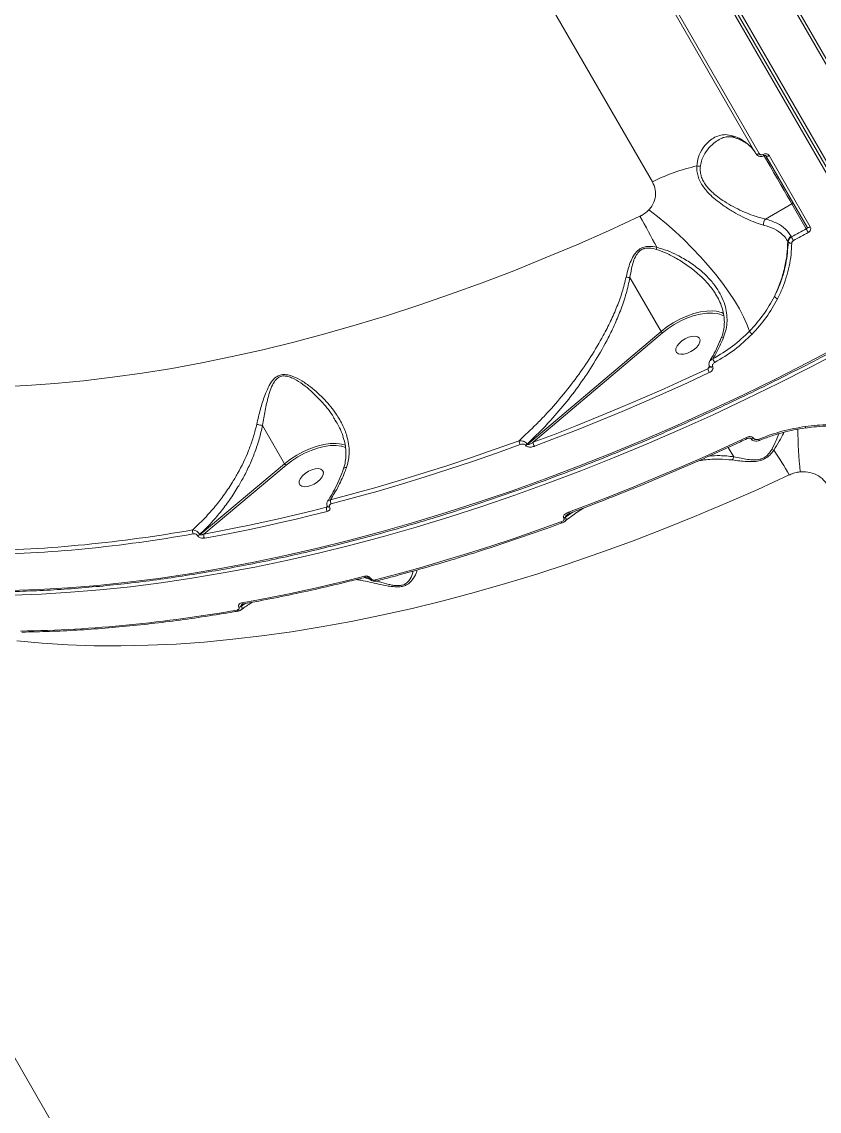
# Model space of a CAD drawing. Header units: millimetres. Extents: x 10684 to 26054, y -4768 to 6894.
# Drawn here: x 17226.9 to 17492.2, y -2622.9 to -2260.4 of the extents above; entities that cross this region are included whole.
import ezdxf

# ---------------------------------------------------------------- set-up
doc = ezdxf.new("R2010")
doc.units = ezdxf.units.MM
doc.layers.add('DIKOM_ОБЪЕКТ', color=7, linetype='Continuous')

msp = doc.modelspace()

# ---------------------------------------------------------------- linework, layer by layer
at = {"layer": 'DIKOM_ОБЪЕКТ', "color": 7, "linetype": 'Continuous', "lineweight": 15}
for p, q in [((17313.285, -1996.894), (17520.735, -2356.172)), ((17313.896, -1995.946), (17521.346, -2355.225)), ((17522.472, -2355.17), (17315.021, -1995.891)), ((17286.685, -2053.812), (17436.701, -2313.62)), ((17466.597, -2224.409), (17502.172, -2286.021)), ((17502.342, -2286.316), (17466.767, -2224.704)), ((17466.194, -2225.629), (17501.769, -2287.241)), ((17435.59, -2242.704), (17471.165, -2304.316)), ((17472.253, -2304.282), (17436.678, -2242.67)), ((17474.426, -2304.963), (17488.142, -2328.717)), ((17489.235, -2328.68), (17475.52, -2304.926)), ((17474.348, -2326.026), (17483.096, -2320.975)), ((17483.096, -2320.975), (17487.909, -2329.314)), ((17481.754, -2333.447), (17481.896, -2333.693)), ((17482.983, -2332.008), (17482.829, -2331.741)), ((17429.237, -2345.518), (17439.572, -2363.417)), ((17439.572, -2363.417), (17395.128, -2401.018)), ((17397.033, -2400.31), (17440.051, -2363.916)), ((17455.717, -2375.002), (17455.098, -2375.849)), ((17456.761, -2375.168), (17456.72, -2375.098)), ((17307.014, -2394.687), (17314.369, -2407.425)), ((17331.223, -2393.037), (17331.433, -2393.416)), ((17469.398, -2398.972), (17469.425, -2399.017)), ((17470.409, -2399.036), (17470.371, -2398.972)), ((17394.517, -2401.253), (17394.569, -2401.344)), ((17395.128, -2401.018), (17395.076, -2400.928)), ((17463.762, -2405.102), (17461.963, -2401.987)), ((17472.318, -2399.681), (17472.315, -2399.682)), ((17314.369, -2407.425), (17286.228, -2430.995)), ((17287.509, -2430.822), (17314.845, -2407.926)), ((17328.582, -2421.547), (17328.297, -2421.935)), ((17328.607, -2421.648), (17328.733, -2421.574)), ((17328.624, -2421.675), (17328.638, -2421.7)), ((17328.638, -2421.7), (17328.65, -2421.719)), ((17329.319, -2421.83), (17329.305, -2421.805)), ((17407.763, -2425.173), (17409.354, -2423.845)), ((17410.372, -2423.463), (17407.815, -2425.264)), ((17409.2, -2423.903), (17409.194, -2423.905)), ((17407.21, -2425.493), (17407.262, -2425.583)), ((17407.815, -2425.264), (17407.763, -2425.173)), ((17285.371, -2431.31), (17285.416, -2431.387)), ((17286.228, -2430.995), (17286.184, -2430.918)), ((17342.635, -2445.817), (17340.871, -2445.307)), ((17342.353, -2445.454), (17342.368, -2445.478)), ((17343.048, -2445.608), (17343.034, -2445.584)), ((17135.487, -2450.837), (17266.553, -2677.827)), ((17299.131, -2455.141), (17299.176, -2455.217)), ((17299.944, -2454.749), (17300.805, -2454.028)), ((17299.988, -2454.825), (17299.944, -2454.749)), ((17301.276, -2453.941), (17299.988, -2454.825))]:
    msp.add_line(p, q, dxfattribs=at)
at = {"layer": 'DIKOM_ОБЪЕКТ', "color": 7, "linetype": 'Continuous', "lineweight": 15, "flags": 128}
for points in [[(17471.165, -2304.316), (17471.23, -2304.391), (17471.324, -2304.446), (17471.444, -2304.478), (17471.585, -2304.485), (17471.743, -2304.468), (17471.911, -2304.428), (17472.083, -2304.365), (17472.253, -2304.282)], [(17473.822, -2304.91), (17474.653, -2306.35), (17475.881, -2308.477), (17477.112, -2310.609), (17478.319, -2312.699), (17479.474, -2314.701), (17480.552, -2316.569), (17481.53, -2318.261), (17482.384, -2319.741), (17483.096, -2320.975)], [(17474.426, -2304.963), (17474.491, -2305.039), (17474.586, -2305.094), (17474.706, -2305.126), (17474.848, -2305.133), (17475.006, -2305.115), (17475.175, -2305.074), (17475.349, -2305.01), (17475.52, -2304.926)], [(17435.529, -2322.996), (17438.437, -2325.22), (17441.366, -2327.627), (17444.285, -2330.192), (17447.166, -2332.891), (17449.98, -2335.695), (17452.7, -2338.579), (17455.299, -2341.513), (17457.751, -2344.468), (17460.033, -2347.416), (17462.12, -2350.326), (17463.994, -2353.171), (17465.635, -2355.923), (17467.026, -2358.553), (17468.156, -2361.036), (17469.011, -2363.349)], [(17432.551, -2325.122), (17422.089, -2329.936), (17411.596, -2334.561), (17401.082, -2338.991), (17390.557, -2343.224), (17380.031, -2347.254), (17369.513, -2351.079), (17359.013, -2354.694), (17348.541, -2358.097), (17338.107, -2361.284), (17327.72, -2364.251), (17317.391, -2366.998), (17307.128, -2369.52), (17296.941, -2371.815), (17286.84, -2373.882), (17276.834, -2375.719), (17266.932, -2377.323), (17257.144, -2378.693), (17247.479, -2379.828), (17237.945, -2380.727), (17228.552, -2381.39), (17219.309, -2381.814)], [(17487.909, -2329.314), (17487.294, -2329.653), (17486.679, -2329.991), (17486.064, -2330.328), (17485.448, -2330.665), (17484.832, -2331.002), (17484.216, -2331.338), (17483.6, -2331.673), (17482.983, -2332.008)], [(17488.142, -2328.717), (17488.207, -2328.793), (17488.301, -2328.848), (17488.422, -2328.879), (17488.564, -2328.887), (17488.722, -2328.869), (17488.891, -2328.828), (17489.064, -2328.764), (17489.235, -2328.68)], [(17483.624, -2333.222), (17484.242, -2332.886), (17484.86, -2332.55), (17485.478, -2332.213), (17486.095, -2331.876), (17486.712, -2331.538), (17487.329, -2331.2), (17487.946, -2330.861), (17488.562, -2330.521)], [(17457.945, -2356.702), (17456.779, -2356.593), (17454.8, -2356.637), (17452.667, -2356.94), (17450.432, -2357.497), (17448.146, -2358.292), (17445.864, -2359.308), (17443.64, -2360.521), (17441.526, -2361.901), (17439.572, -2363.417)], [(17440.051, -2363.916), (17441.945, -2362.446), (17443.995, -2361.107), (17446.152, -2359.932), (17448.365, -2358.946), (17450.581, -2358.175), (17452.749, -2357.636), (17454.817, -2357.341), (17456.736, -2357.299), (17458.462, -2357.509), (17458.654, -2357.551)], [(17458.654, -2357.551), (17459.952, -2357.967), (17460.629, -2358.303)], [(17451.473, -2368.619), (17450.566, -2369.426), (17449.493, -2370.118), (17448.342, -2370.638), (17447.205, -2370.946), (17446.174, -2371.015), (17445.334, -2370.841), (17444.752, -2370.436), (17444.476, -2369.835), (17444.527, -2369.086), (17444.901, -2368.249), (17445.569, -2367.392), (17446.477, -2366.585), (17447.549, -2365.894), (17448.701, -2365.373), (17449.838, -2365.065), (17450.869, -2364.996), (17451.709, -2365.171), (17452.291, -2365.575), (17452.567, -2366.176), (17452.516, -2366.926), (17452.141, -2367.762), (17451.473, -2368.619)], [(17459.634, -2365.593), (17459.632, -2365.599), (17459.626, -2365.613)], [(17499.439, -2368.013), (17488.677, -2373.683), (17477.853, -2379.18), (17466.974, -2384.5), (17456.05, -2389.638), (17445.09, -2394.589), (17434.104, -2399.35), (17423.1, -2403.916), (17412.088, -2408.283), (17401.077, -2412.449), (17390.077, -2416.409), (17379.096, -2420.16), (17368.144, -2423.699), (17357.231, -2427.023), (17346.364, -2430.129), (17335.555, -2433.014), (17324.811, -2435.677), (17314.141, -2438.114), (17303.556, -2440.324), (17293.062, -2442.305), (17282.671, -2444.055), (17272.389, -2445.573), (17262.226, -2446.858), (17252.191, -2447.908), (17242.291, -2448.722), (17232.536, -2449.301), (17222.933, -2449.642)], [(17223.79, -2451.127), (17233.393, -2450.785), (17243.149, -2450.207), (17253.048, -2449.393), (17263.084, -2448.343), (17273.246, -2447.058), (17283.528, -2445.54), (17293.92, -2443.79), (17304.413, -2441.809), (17314.999, -2439.599), (17325.668, -2437.161), (17336.412, -2434.499), (17347.222, -2431.613), (17358.088, -2428.507), (17369.001, -2425.184), (17379.953, -2421.645), (17390.934, -2417.894), (17401.934, -2413.934), (17412.945, -2409.768), (17423.957, -2405.4), (17434.961, -2400.834), (17445.947, -2396.073), (17456.907, -2391.122), (17467.831, -2385.984), (17478.71, -2380.665), (17489.535, -2375.167), (17500.296, -2369.497)], [(17455.098, -2375.849), (17447.874, -2379.201), (17440.635, -2382.472), (17433.383, -2385.659), (17426.122, -2388.762), (17418.853, -2391.78), (17411.581, -2394.711), (17404.307, -2397.555), (17397.033, -2400.31)], [(17397.438, -2401.631), (17404.728, -2398.87), (17412.02, -2396.019), (17419.31, -2393.081), (17426.595, -2390.056), (17433.874, -2386.946), (17441.143, -2383.751), (17448.399, -2380.473), (17455.641, -2377.113)], [(17455.737, -2375.081), (17455.839, -2375.182), (17456.005, -2375.24), (17456.22, -2375.245), (17456.464, -2375.196), (17456.72, -2375.098)], [(17455.772, -2375.141), (17455.774, -2375.145), (17455.879, -2375.252), (17456.046, -2375.31), (17456.26, -2375.314), (17456.505, -2375.266), (17456.761, -2375.168)], [(17467.953, -2398.695), (17460.596, -2402.107), (17453.223, -2405.434), (17445.838, -2408.675), (17438.442, -2411.828), (17431.04, -2414.894), (17423.634, -2417.87), (17416.226, -2420.755), (17408.82, -2423.548)], [(17469.387, -2398.952), (17469.488, -2399.054), (17469.654, -2399.113), (17469.869, -2399.118), (17470.115, -2399.07), (17470.371, -2398.972)], [(17469.425, -2399.018), (17469.526, -2399.119), (17469.692, -2399.177), (17469.906, -2399.183), (17470.152, -2399.134), (17470.409, -2399.036)], [(17332.621, -2400.773), (17331.504, -2400.67), (17329.535, -2400.712), (17327.414, -2401.011), (17325.191, -2401.56), (17322.917, -2402.346), (17320.645, -2403.352), (17318.429, -2404.553), (17316.321, -2405.921), (17314.369, -2407.425)], [(17314.845, -2407.926), (17316.738, -2406.468), (17318.782, -2405.141), (17320.931, -2403.977), (17323.134, -2403.002), (17325.339, -2402.239), (17327.495, -2401.706), (17329.551, -2401.416), (17331.46, -2401.375), (17333.176, -2401.585), (17333.419, -2401.639)], [(17392.328, -2399.788), (17384.427, -2402.633), (17376.537, -2405.37), (17368.659, -2407.998), (17360.797, -2410.516), (17352.955, -2412.923), (17345.137, -2415.218), (17337.345, -2417.399), (17329.583, -2419.467)], [(17329.841, -2420.79), (17337.62, -2418.719), (17345.43, -2416.532), (17353.265, -2414.233), (17361.124, -2411.82), (17369.003, -2409.297), (17376.899, -2406.663), (17384.807, -2403.919), (17392.725, -2401.068)], [(17334.579, -2401.265), (17333.274, -2400.886), (17332.621, -2400.773)], [(17333.419, -2401.639), (17334.66, -2402.04), (17334.702, -2402.058)], [(17326.189, -2412.695), (17325.282, -2413.502), (17324.209, -2414.194), (17323.057, -2414.715), (17321.92, -2415.022), (17320.89, -2415.092), (17320.05, -2414.917), (17319.468, -2414.513), (17319.191, -2413.912), (17319.242, -2413.162), (17319.617, -2412.325), (17320.285, -2411.469), (17321.192, -2410.662), (17322.265, -2409.97), (17323.417, -2409.449), (17324.554, -2409.142), (17325.584, -2409.073), (17326.424, -2409.247), (17327.006, -2409.651), (17327.283, -2410.253), (17327.232, -2411.002), (17326.857, -2411.839), (17326.189, -2412.695)], [(17225.303, -2466.402), (17233.674, -2467.167), (17242.236, -2467.694), (17250.98, -2467.983), (17259.9, -2468.035), (17268.985, -2467.848), (17278.229, -2467.423), (17287.622, -2466.761), (17297.156, -2465.862), (17306.821, -2464.727), (17316.609, -2463.356), (17326.51, -2461.752), (17336.516, -2459.916), (17346.617, -2457.849), (17356.804, -2455.554), (17367.067, -2453.031), (17377.397, -2450.285), (17387.784, -2447.317), (17398.218, -2444.131), (17408.69, -2440.728), (17419.19, -2437.113), (17429.707, -2433.288), (17440.234, -2429.258), (17450.759, -2425.025), (17461.273, -2420.595), (17471.766, -2415.97), (17482.228, -2411.156)], [(17328.297, -2421.935), (17323.134, -2423.229), (17317.988, -2424.471), (17312.858, -2425.661), (17307.748, -2426.799), (17302.656, -2427.884), (17297.585, -2428.916), (17292.536, -2429.896), (17287.509, -2430.822)], [(17287.652, -2432.217), (17292.691, -2431.288), (17297.752, -2430.306), (17302.835, -2429.271), (17307.939, -2428.184), (17313.062, -2427.043), (17318.203, -2425.85), (17323.362, -2424.606), (17328.537, -2423.309)], [(17409.194, -2423.905), (17409.188, -2423.907), (17409.13, -2423.903), (17409.062, -2423.863), (17408.986, -2423.788), (17408.904, -2423.682), (17408.82, -2423.548)], [(17406.259, -2426.794), (17398.479, -2429.583), (17390.708, -2432.267), (17382.95, -2434.845), (17375.207, -2437.317), (17367.485, -2439.681), (17359.785, -2441.937), (17352.111, -2444.083), (17344.466, -2446.118)], [(17406.638, -2427.15), (17406.619, -2427.154), (17406.561, -2427.143), (17406.493, -2427.1), (17406.418, -2427.025), (17406.34, -2426.922), (17406.259, -2426.794)], [(17340.967, -2444.836), (17335.792, -2446.132), (17330.633, -2447.378), (17325.492, -2448.57), (17320.369, -2449.711), (17315.265, -2450.798), (17310.182, -2451.833), (17305.121, -2452.815), (17300.082, -2453.744)], [(17344.9, -2446.456), (17344.885, -2446.459), (17344.806, -2446.455), (17344.722, -2446.416), (17344.635, -2446.346), (17344.549, -2446.245), (17344.466, -2446.118)]]:
    msp.add_lwpolyline(points, dxfattribs=at)
at = {"layer": 'DIKOM_ОБЪЕКТ', "color": 7, "linetype": 'Continuous', "lineweight": 15}
for centre, radius, start, end in [((17459.877, -2310.986), 13.119, 32.06388, 75.13911), ((17464.398, -2297.678), 1.315, 208.47455, 251.6904), ((17475.794, -2303.424), 2.497, 206.55923, 217.71404), ((17466.526, -2374.204), 67.527, 102.88618, 116.21069), ((17452.008, -2305.494), 2.934, 259.36299, 282.84526), ((17482.887, -2320.55), 0.474, 296.21838, 20.51399), ((17235.312, -2438.517), 227.512, 26.94465, 29.89506), ((17476.187, -2327.76), 2.528, 136.70471, 186.19269), ((17508.096, -2319.178), 22.588, 206.66067, 210.1424), ((17483.807, -2333.549), 2.055, 118.39924, 177.14835), ((17482.821, -2332.777), 1.302, 224.6999, 281.12156), ((17498.203, -2324.744), 16.864, 205.51243, 210.17709), ((17406.154, -2327.059), 33.049, 344.08545, 345.33798), ((17429.841, -2336.207), 9.331, 258.38243, 266.28436), ((17478.852, -2350.737), 1.893, 214.80488, 254.899), ((17456.86, -2364.965), 8.334, 65.06301, 82.52026), ((17440.779, -2362.738), 1.385, 209.37907, 238.30316), ((17460.247, -2366.11), 0.801, 78.17818, 139.83833), ((17471.425, -2362.114), 2.711, 207.097, 235.27096), ((17461.356, -2371.025), 4.771, 198.6302, 214.68332), ((17460.365, -2374.335), 5.48, 196.04034, 210.45208), ((17486.718, -2395.26), 0.916, 342.78403, 13.75049), ((17468.595, -2398.493), 0.672, 197.49531, 240.64416), ((17472.914, -2399.018), 0.894, 196.65103, 227.94815), ((17661.489, -2393.595), 176.411, 180.74191, 185.387), ((17395.29, -2399.571), 2.97, 184.18487, 210.26784), ((17393.856, -2399.477), 1.895, 290.39355, 310.04942), ((17393.907, -2399.566), 1.897, 290.41085, 310.05035), ((17399.963, -2400.136), 2.935, 183.39333, 210.62902), ((17477.568, -2400.212), 2.76, 244.53412, 260.3787), ((17370.747, -2474.88), 128.409, 29.75287, 34.07597), ((17315.598, -2406.733), 1.411, 209.38522, 237.75094), ((17331.649, -2419.751), 2.085, 172.17116, 209.90441), ((17330.264, -2422.299), 2, 169.52042, 210.31276), ((17329.055, -2421.265), 0.596, 223.69688, 294.79726), ((17329.068, -2421.272), 0.612, 226.99358, 294.21434), ((17406.549, -2423.711), 1.9, 290.3494, 309.69227), ((17406.602, -2423.801), 1.901, 290.34417, 309.67898), ((17203.989, -1983.226), 454.638, 270.98721, 280.12965), ((17204.008, -1982.869), 453.634, 270.98721, 280.12966), ((17285.477, -2429.917), 1.753, 163.92251, 209.37583), ((17285.016, -2429.536), 1.809, 281.31919, 310.18513), ((17285.06, -2429.611), 1.811, 281.32319, 310.16797), ((17289.149, -2431.359), 1.725, 161.87947, 209.81516), ((17341.448, -2444.665), 0.511, 199.51165, 264.87529), ((17342.785, -2445.048), 0.591, 222.70161, 294.9322), ((17342.799, -2445.067), 0.596, 223.78707, 294.7893), ((17300.566, -2453.557), 0.52, 201.08726, 267.52493), ((17218.614, -2008.563), 454.629, 270.9871, 280.12974), ((17299.063, -2455.91), 0.527, 201.67344, 267.14538), ((17298.778, -2453.369), 1.807, 281.29016, 310.201), ((17298.82, -2453.441), 1.812, 281.33121, 310.15995)]:
    msp.add_arc(centre, radius, start, end, dxfattribs=at)
for points, knots in [([(17463.242, -2298.305), (17462.508, -2298.144), (17461.038, -2297.82), (17458.953, -2298.163), (17457.002, -2299.025), (17455.093, -2300.477), (17453.335, -2302.564), (17451.883, -2305.239), (17451.602, -2307.356), (17451.466, -2308.378)], [0, 0, 0, 0, 0.1316519, 0.263487, 0.3951388, 0.5268732, 0.688297, 0.8495378, 1, 1, 1, 1]), ([(17452.66, -2308.355), (17452.873, -2307.397), (17453.318, -2305.398), (17455.001, -2302.878), (17456.876, -2300.869), (17458.276, -2299.974), (17458.879, -2299.588)], [0, 0, 0, 0, 0.2469073, 0.5153132, 0.7910848, 1, 1, 1, 1]), ([(17458.844, -2299.623), (17459.19, -2299.429), (17459.976, -2298.988), (17461.225, -2298.662), (17462.537, -2298.625), (17463.456, -2298.733), (17463.938, -2298.921), (17463.993, -2298.943)], [0, 0, 0, 0, 0.2116296, 0.4805459, 0.7474494, 0.9712444, 1, 1, 1, 1]), ([(17463.99, -2298.928), (17464.331, -2299.042), (17465.329, -2299.373), (17466.805, -2300.054), (17468.336, -2301.015), (17469.623, -2302.139), (17470.473, -2303.162), (17470.876, -2303.825), (17470.995, -2304.021)], [0, 0, 0, 0, 0.1033895, 0.301914, 0.5017425, 0.704767, 0.9124803, 1, 1, 1, 1]), ([(17471.181, -2304.305), (17471.284, -2304.462), (17471.506, -2304.804), (17472.077, -2305.128), (17472.756, -2305.254), (17473.376, -2305.184), (17473.694, -2304.99), (17473.804, -2304.924)], [0, 0, 0, 0, 0.1885042, 0.4094973, 0.6364221, 0.8743923, 1, 1, 1, 1]), ([(17473.56, -2304.54), (17473.457, -2304.586), (17473.25, -2304.679), (17472.913, -2304.696), (17472.605, -2304.617), (17472.38, -2304.466), (17472.289, -2304.334), (17472.253, -2304.282)], [0, 0, 0, 0, 0.21524249, 0.4301934, 0.64497504, 0.85945754, 1, 1, 1, 1]), ([(17475.52, -2304.926), (17475.466, -2304.848), (17475.331, -2304.65), (17474.992, -2304.424), (17474.531, -2304.306), (17474.026, -2304.332), (17473.716, -2304.471), (17473.56, -2304.54)], [0, 0, 0, 0, 0.1406078, 0.3551012, 0.5699383, 0.7848928, 1, 1, 1, 1]), ([(17473.821, -2304.952), (17473.829, -2304.948), (17473.883, -2304.912), (17474.002, -2304.875), (17474.157, -2304.854), (17474.29, -2304.872), (17474.382, -2304.913), (17474.416, -2304.943), (17474.422, -2304.96), (17474.423, -2304.965)], [0, 0, 0, 0, 0.0253574, 0.1803638, 0.333586, 0.4978176, 0.6811197, 0.9128389, 1, 1, 1, 1]), ([(17451.466, -2308.378), (17451.469, -2308.927), (17451.476, -2310.025), (17451.835, -2311.774), (17452.528, -2313.54), (17453.822, -2315.727), (17455.797, -2317.937), (17458.264, -2320.051), (17460.827, -2321.914), (17463.656, -2323.694), (17466.662, -2325.328), (17469.532, -2326.659), (17471.879, -2327.55), (17473.179, -2327.899), (17473.674, -2328.032)], [0, 0, 0, 0, 0.061061, 0.1220471, 0.1836229, 0.2451915, 0.3548546, 0.436925, 0.5191013, 0.6228168, 0.7265973, 0.8310879, 0.9355721, 1, 1, 1, 1]), ([(17474.348, -2326.026), (17473.848, -2325.92), (17472.546, -2325.643), (17470.198, -2324.896), (17467.347, -2323.759), (17464.351, -2322.331), (17461.561, -2320.775), (17459.02, -2319.113), (17456.605, -2317.232), (17454.716, -2315.254), (17453.52, -2313.316), (17453.085, -2312.218), (17452.769, -2311.085), (17452.572, -2309.912), (17452.63, -2308.879), (17452.66, -2308.355)], [0, 0, 0, 0, 0.0653909, 0.1703711, 0.2779411, 0.3818126, 0.4884113, 0.5695644, 0.652795, 0.7604214, 0.8151662, 0.8718856, 0.8800491, 0.9392012, 1, 1, 1, 1]), ([(17436.701, -2313.62), (17437.091, -2314.489), (17437.863, -2316.211), (17437.759, -2319.063), (17436.88, -2321.39), (17435.884, -2322.573), (17435.529, -2322.996)], [0, 0, 0, 0, 0.2885653, 0.5716258, 0.8470311, 1, 1, 1, 1]), ([(17435.529, -2322.996), (17434.781, -2323.661), (17433.955, -2324.396), (17432.855, -2324.976), (17432.655, -2325.072), (17432.551, -2325.122)], [0, 0, 0, 0, 0.8217841, 0.9078854, 1, 1, 1, 1]), ([(17482.829, -2331.741), (17482.264, -2330.937), (17481.071, -2329.239), (17478.245, -2327.26), (17475.659, -2326.441), (17474.348, -2326.026)], [0, 0, 0, 0, 0.3069717, 0.6484807, 1, 1, 1, 1]), ([(17473.674, -2328.032), (17474.893, -2328.407), (17477.366, -2329.168), (17479.801, -2330.914), (17481.139, -2332.439), (17481.624, -2333.235), (17481.754, -2333.447)], [0, 0, 0, 0, 0.3414966, 0.6929905, 0.9180077, 1, 1, 1, 1]), ([(17488.142, -2328.717), (17488.161, -2328.761), (17488.199, -2328.85), (17488.187, -2329), (17488.122, -2329.141), (17488.022, -2329.249), (17487.941, -2329.296), (17487.909, -2329.314)], [0, 0, 0, 0, 0.213991, 0.428249, 0.6429312, 0.857949, 1, 1, 1, 1]), ([(17488.562, -2330.521), (17488.656, -2330.462), (17488.893, -2330.313), (17489.186, -2329.975), (17489.375, -2329.539), (17489.408, -2329.08), (17489.293, -2328.814), (17489.235, -2328.68)], [0, 0, 0, 0, 0.14188168, 0.35674199, 0.57135947, 0.78578179, 1, 1, 1, 1]), ([(17477.297, -2351.817), (17477.986, -2350.267), (17479.371, -2347.148), (17480.701, -2342.469), (17481.552, -2337.878), (17481.686, -2334.929), (17481.754, -2333.447)], [0, 0, 0, 0, 0.25985, 0.5228391, 0.7602224, 1, 1, 1, 1]), ([(17481.896, -2333.693), (17481.729, -2336.126), (17481.477, -2339.812), (17480.205, -2344.702), (17478.956, -2348.335), (17477.845, -2350.668), (17477.297, -2351.817)], [0, 0, 0, 0, 0.3951709, 0.598673, 0.8021711, 1, 1, 1, 1]), ([(17478.358, -2352.565), (17478.918, -2351.39), (17480.038, -2349.042), (17481.306, -2345.403), (17482.264, -2341.678), (17482.895, -2337.881), (17483.014, -2335.33), (17483.073, -2334.055)], [0, 0, 0, 0, 0.1978332, 0.3955041, 0.5931727, 0.7965887, 1, 1, 1, 1]), ([(17482.983, -2332.008), (17482.932, -2332.038), (17482.687, -2332.183), (17482.311, -2332.529), (17481.968, -2333.09), (17481.92, -2333.492), (17481.896, -2333.693)], [0, 0, 0, 0, 0.0819471, 0.388095, 0.6939903, 1, 1, 1, 1]), ([(17483.073, -2334.055), (17483.085, -2333.955), (17483.111, -2333.755), (17483.285, -2333.478), (17483.475, -2333.307), (17483.598, -2333.237), (17483.624, -2333.222)], [0, 0, 0, 0, 0.3057619, 0.6116303, 0.9179383, 1, 1, 1, 1]), ([(17438.126, -2335.425), (17437.304, -2335.277), (17435.871, -2335.019), (17433.777, -2335.286), (17432.027, -2336.196), (17430.612, -2337.814), (17429.541, -2339.904), (17428.636, -2342.459), (17428.202, -2344.319), (17427.962, -2345.346)], [0, 0, 0, 0, 0.1491195, 0.2596287, 0.3716658, 0.4987891, 0.6508188, 0.8069655, 1, 1, 1, 1]), ([(17429.237, -2345.518), (17429.395, -2344.506), (17429.678, -2342.702), (17430.323, -2340.192), (17431.171, -2338.165), (17432.3, -2336.68), (17433.34, -2336.059), (17434.393, -2335.714), (17435.883, -2335.596), (17437.18, -2335.928), (17437.936, -2336.122)], [0, 0, 0, 0, 0.2010461, 0.3583991, 0.5149374, 0.6384939, 0.721776, 0.7449576, 0.8512622, 1, 1, 1, 1]), ([(17437.936, -2336.122), (17439.096, -2336.534), (17441.434, -2337.364), (17445.012, -2339.261), (17448.71, -2341.621), (17452.162, -2344.386), (17455.059, -2347.33), (17457.005, -2349.728), (17457.86, -2351.27), (17458.107, -2351.714)], [0, 0, 0, 0, 0.1397517, 0.2817943, 0.4578694, 0.6372713, 0.7865166, 0.9385107, 1, 1, 1, 1]), ([(17460.411, -2365.326), (17460.707, -2364.459), (17461.299, -2362.724), (17461.603, -2360.006), (17461.461, -2357.268), (17460.829, -2354.435), (17459.685, -2351.603), (17457.953, -2348.682), (17455.658, -2345.844), (17452.671, -2343), (17449.112, -2340.343), (17445.322, -2338.166), (17441.662, -2336.448), (17439.305, -2335.766), (17438.126, -2335.425)], [0, 0, 0, 0, 0.0676049, 0.1352421, 0.2056861, 0.2761659, 0.3555602, 0.4349981, 0.5267484, 0.6185535, 0.7258816, 0.8332485, 0.9166783, 1, 1, 1, 1]), ([(17427.962, -2345.346), (17427.557, -2346.997), (17426.747, -2350.298), (17424.949, -2355.194), (17422.836, -2360.033), (17419.974, -2365.636), (17416.287, -2371.864), (17411.629, -2378.646), (17406.549, -2385.158), (17401.975, -2390.336), (17397.255, -2395.25), (17394.286, -2397.984), (17392.328, -2399.788)], [0, 0, 0, 0, 0.0776008, 0.155264, 0.2354678, 0.3156962, 0.438517, 0.5613733, 0.6872846, 0.8131982, 0.8767611, 1, 1, 1, 1]), ([(17395.076, -2400.928), (17397.732, -2398.324), (17402.313, -2393.834), (17408.272, -2386.773), (17413.272, -2380.132), (17417.903, -2373.089), (17421.554, -2366.59), (17424.318, -2360.836), (17426.345, -2355.882), (17428.087, -2350.775), (17428.854, -2347.27), (17429.237, -2345.518)], [0, 0, 0, 0, 0.1721633, 0.2969458, 0.4217228, 0.5495778, 0.677394, 0.7569489, 0.8364852, 0.9182753, 1, 1, 1, 1]), ([(17458.138, -2351.703), (17458.209, -2351.814), (17458.739, -2352.634), (17459.448, -2354.239), (17460.209, -2356.476), (17460.604, -2358.716), (17460.686, -2360.921), (17460.406, -2363.067), (17460.04, -2364.634), (17459.669, -2365.452), (17459.6, -2365.604)], [0, 0, 0, 0, 0.0263379, 0.1949549, 0.358117, 0.5164931, 0.6712928, 0.8209422, 0.9668823, 1, 1, 1, 1]), ([(17477.297, -2351.817), (17476.169, -2353.847), (17473.888, -2357.953), (17470.649, -2361.536), (17469.011, -2363.349)], [0, 0, 0, 0, 0.4941677, 1, 1, 1, 1]), ([(17469.88, -2364.342), (17471.519, -2362.535), (17474.834, -2358.879), (17477.175, -2354.686), (17478.358, -2352.565)], [0, 0, 0, 0, 0.49417789, 1, 1, 1, 1]), ([(17083.159, -2414.961), (17083.655, -2415.334), (17085.836, -2416.972), (17089.951, -2419.688), (17095.505, -2423.1), (17101.318, -2426.307), (17107.361, -2429.323), (17113.637, -2432.142), (17120.137, -2434.762), (17126.859, -2437.18), (17133.797, -2439.396), (17140.945, -2441.408), (17148.299, -2443.213), (17155.851, -2444.811), (17163.598, -2446.201), (17171.532, -2447.38), (17179.648, -2448.35), (17187.94, -2449.108), (17196.401, -2449.655), (17205.025, -2449.989), (17213.806, -2450.112), (17222.736, -2450.022), (17231.81, -2449.72), (17241.019, -2449.206), (17250.359, -2448.481), (17259.82, -2447.545), (17269.396, -2446.399), (17279.081, -2445.044), (17288.866, -2443.48), (17298.745, -2441.71), (17308.71, -2439.734), (17318.754, -2437.554), (17328.868, -2435.171), (17339.046, -2432.588), (17349.28, -2429.806), (17359.562, -2426.828), (17369.884, -2423.656), (17380.239, -2420.291), (17390.619, -2416.738), (17401.015, -2412.997), (17411.422, -2409.073), (17421.829, -2404.968), (17432.231, -2400.685), (17442.618, -2396.228), (17452.983, -2391.599), (17463.319, -2386.803), (17473.617, -2381.843), (17483.87, -2376.722), (17494.071, -2371.445), (17504.209, -2366.013), (17513.178, -2361.054), (17518.745, -2357.87), (17520.979, -2356.592)], [0, 0, 0, 0, 0.0060077, 0.0263959, 0.0467901, 0.0671896, 0.087595, 0.1080051, 0.1284198, 0.148838, 0.1692595, 0.1896837, 0.2101103, 0.2305386, 0.2509681, 0.2713989, 0.29183, 0.3122619, 0.3326939, 0.3531256, 0.3735573, 0.3939888, 0.4144198, 0.4348503, 0.4552805, 0.4757103, 0.4961393, 0.5165675, 0.5369954, 0.557423, 0.5778498, 0.5982762, 0.6187016, 0.6391271, 0.659552, 0.6799765, 0.7004005, 0.720824, 0.7412475, 0.7616703, 0.7820928, 0.8025152, 0.8229373, 0.8433591, 0.8637808, 0.884202, 0.9046236, 0.9250444, 0.9454655, 0.9658868, 0.9863076, 1, 1, 1, 1]), ([(17459.581, -2365.567), (17459.412, -2366.011), (17458.83, -2367.54), (17457.651, -2369.96), (17456.552, -2372.072), (17455.887, -2373.086), (17455.797, -2373.222)], [0, 0, 0, 0, 0.1597212, 0.5494966, 0.939583, 1, 1, 1, 1]), ([(17469.011, -2363.349), (17467.198, -2365.071), (17463.527, -2368.56), (17459.084, -2371.209), (17456.835, -2372.549)], [0, 0, 0, 0, 0.4938163, 1, 1, 1, 1]), ([(17456.835, -2372.549), (17457.487, -2371.419), (17458.797, -2369.148), (17459.871, -2366.604), (17460.411, -2365.326)], [0, 0, 0, 0, 0.4974039, 1, 1, 1, 1]), ([(17457.433, -2373.74), (17459.677, -2372.406), (17464.22, -2369.704), (17467.978, -2366.144), (17469.88, -2364.342)], [0, 0, 0, 0, 0.4938791, 1, 1, 1, 1]), ([(17455.854, -2373.281), (17455.769, -2373.413), (17455.57, -2373.723), (17455.498, -2374.289), (17455.559, -2374.785), (17455.716, -2375.007), (17455.758, -2375.067)], [0, 0, 0, 0, 0.2459037, 0.5759927, 0.8862105, 1, 1, 1, 1]), ([(17456.835, -2372.549), (17456.612, -2372.638), (17456.193, -2372.805), (17455.96, -2373.117), (17455.851, -2373.262)], [0, 0, 0, 0, 0.5330029, 1, 1, 1, 1]), ([(17456.72, -2375.098), (17456.698, -2375.05), (17456.639, -2374.925), (17456.636, -2374.676), (17456.751, -2374.351), (17457.018, -2374.007), (17457.293, -2373.83), (17457.433, -2373.74)], [0, 0, 0, 0, 0.1010967, 0.2613664, 0.4607454, 0.7265213, 1, 1, 1, 1]), ([(17455.664, -2375.247), (17455.599, -2375.334), (17455.43, -2375.558), (17455.225, -2375.739), (17455.098, -2375.849)], [0, 0, 0, 0, 0.3854666, 1, 1, 1, 1]), ([(17455.641, -2377.113), (17455.86, -2376.99), (17456.275, -2376.756), (17456.685, -2376.279), (17456.873, -2375.826), (17456.888, -2375.451), (17456.799, -2375.253), (17456.761, -2375.168)], [0, 0, 0, 0, 0.2791896, 0.5294236, 0.7216015, 0.8794226, 1, 1, 1, 1]), ([(17455.757, -2375.086), (17455.756, -2375.084), (17455.755, -2375.072), (17455.75, -2375.113), (17455.72, -2375.181), (17455.679, -2375.232), (17455.666, -2375.249)], [0, 0, 0, 0, 0.0753125, 0.4431858, 0.8166419, 1, 1, 1, 1]), ([(17334.942, -2408.754), (17335.33, -2407.299), (17335.96, -2404.939), (17335.807, -2401.563), (17335.192, -2398.329), (17333.817, -2394.704), (17331.334, -2390.42), (17327.768, -2386.022), (17323.801, -2382.394), (17320.094, -2379.804), (17317.35, -2378.378), (17314.996, -2377.741), (17313.233, -2377.752), (17311.603, -2378.403), (17310.114, -2379.868), (17308.851, -2382.049), (17307.53, -2385.239), (17306.249, -2389.309), (17305.465, -2392.644), (17305.07, -2394.327)], [0, 0, 0, 0, 0.0742581, 0.1205071, 0.1678165, 0.2375794, 0.3094452, 0.4056711, 0.5047071, 0.5602497, 0.6168543, 0.6484786, 0.675389, 0.7024591, 0.7386888, 0.7871095, 0.8368184, 0.9176546, 1, 1, 1, 1]), ([(17307.014, -2394.687), (17307.277, -2393.028), (17307.804, -2389.711), (17308.744, -2385.673), (17309.706, -2382.456), (17310.716, -2380.3), (17311.965, -2378.82), (17313.423, -2378.19), (17315.041, -2378.241), (17317.218, -2378.979), (17319.785, -2380.482), (17323.244, -2383.223), (17326.996, -2386.973), (17329.867, -2390.539), (17331.029, -2392.679), (17331.223, -2393.037)], [0, 0, 0, 0, 0.1171541, 0.2343043, 0.3033195, 0.3719965, 0.4205146, 0.4556262, 0.4907155, 0.533296, 0.6120029, 0.6911436, 0.8315203, 0.9718015, 1, 1, 1, 1]), ([(17305.07, -2394.327), (17304.995, -2394.653), (17304.622, -2396.29), (17303.786, -2399.224), (17301.907, -2404.425), (17299.536, -2409.362), (17296.597, -2414.324), (17294, -2418.156), (17290.874, -2422.149), (17287.487, -2425.951), (17285.024, -2428.271), (17283.792, -2429.432)], [0, 0, 0, 0, 0.0242977, 0.1222469, 0.2202161, 0.4215157, 0.5118872, 0.6322325, 0.752588, 0.8762944, 1, 1, 1, 1]), ([(17286.184, -2430.918), (17287.355, -2429.765), (17289.699, -2427.46), (17292.979, -2423.637), (17296.058, -2419.557), (17298.655, -2415.566), (17300.895, -2411.614), (17302.802, -2407.736), (17304.533, -2403.518), (17305.996, -2399.162), (17306.673, -2396.177), (17307.012, -2394.685)], [0, 0, 0, 0, 0.1183277, 0.2366516, 0.3581439, 0.4796262, 0.5712573, 0.6768283, 0.7823864, 0.8912041, 1, 1, 1, 1]), ([(17307.012, -2394.685), (17306.813, -2394.666), (17306.417, -2394.628), (17305.797, -2394.513), (17305.349, -2394.406), (17305.135, -2394.346), (17305.07, -2394.327)], [0, 0, 0, 0, 0.3252847, 0.6506024, 0.8925465, 1, 1, 1, 1]), ([(17307.012, -2394.685), (17307.012, -2394.685), (17307.012, -2394.685), (17307.013, -2394.686), (17307.014, -2394.687), (17307.014, -2394.687)], [0, 0, 0, 0, 0.298856, 0.7173105, 1, 1, 1, 1]), ([(17331.293, -2393), (17331.647, -2393.599), (17332.491, -2395.024), (17333.481, -2397.368), (17334.246, -2399.841), (17334.685, -2402.209), (17334.811, -2404.473), (17334.58, -2406.708), (17334.289, -2408.225), (17333.984, -2408.957), (17333.964, -2409.006)], [0, 0, 0, 0, 0.1200031, 0.2859184, 0.4450757, 0.5794582, 0.7202901, 0.8577375, 0.9905593, 1, 1, 1, 1]), ([(17487.607, -2395.042), (17484.983, -2395.501), (17479.669, -2396.43), (17474.616, -2398.318), (17472.058, -2399.275)], [0, 0, 0, 0, 0.4937551, 1, 1, 1, 1]), ([(17472.319, -2399.685), (17472.32, -2399.685), (17473.553, -2399.192), (17476.052, -2398.24), (17479.887, -2397.082), (17483.739, -2396.148), (17486.322, -2395.737), (17487.593, -2395.535)], [0, 0, 0, 0, 0.0002443, 0.2526085, 0.5047422, 0.756353, 1, 1, 1, 1]), ([(17487.594, -2395.556), (17488.522, -2395.428), (17490.74, -2395.121), (17494.26, -2394.921), (17498.119, -2394.947), (17500.854, -2395.088), (17502.269, -2395.293), (17502.435, -2395.317)], [0, 0, 0, 0, 0.1860192, 0.444767, 0.7046746, 0.9655368, 1, 1, 1, 1]), ([(17502.739, -2394.789), (17500.274, -2394.591), (17495.284, -2394.191), (17490.186, -2394.756), (17487.607, -2395.042)], [0, 0, 0, 0, 0.4941771, 1, 1, 1, 1]), ([(17409.194, -2423.905), (17411.02, -2423.223), (17416.313, -2421.245), (17425.078, -2417.831), (17435.482, -2413.608), (17445.875, -2409.207), (17456.066, -2404.713), (17463.524, -2401.301), (17467.525, -2399.426), (17468.265, -2399.079)], [0, 0, 0, 0, 0.09252365, 0.26831103, 0.44410168, 0.61988631, 0.79567272, 0.96220716, 1, 1, 1, 1]), ([(17470.371, -2398.972), (17470.298, -2398.874), (17470.151, -2398.681), (17469.755, -2398.484), (17469.207, -2398.388), (17468.561, -2398.452), (17468.145, -2398.618), (17467.953, -2398.695)], [0, 0, 0, 0, 0.1522707, 0.3040476, 0.5079569, 0.7732194, 1, 1, 1, 1]), ([(17468.267, -2399.08), (17468.278, -2399.075), (17468.44, -2398.986), (17468.74, -2398.91), (17469.08, -2398.889), (17469.268, -2398.918), (17469.359, -2398.948), (17469.402, -2398.973), (17469.402, -2398.974), (17469.402, -2398.974)], [0, 0, 0, 0, 0.02782333, 0.42599917, 0.6551531, 0.78835497, 0.87592728, 0.94230316, 1, 1, 1, 1]), ([(17469.441, -2399.008), (17469.52, -2399.135), (17469.697, -2399.418), (17470.154, -2399.714), (17470.744, -2399.907), (17471.461, -2399.925), (17472.007, -2399.819), (17472.285, -2399.691), (17472.314, -2399.678)], [0, 0, 0, 0, 0.1400809, 0.3127802, 0.4978264, 0.7168795, 0.9707441, 1, 1, 1, 1]), ([(17472.058, -2399.275), (17471.897, -2399.328), (17471.578, -2399.434), (17471.112, -2399.439), (17470.749, -2399.342), (17470.522, -2399.198), (17470.441, -2399.082), (17470.409, -2399.036)], [0, 0, 0, 0, 0.27180189, 0.53888005, 0.73753063, 0.89657666, 1, 1, 1, 1]), ([(17478.784, -2397.457), (17478.502, -2398.182), (17477.877, -2399.785), (17476.911, -2401.671), (17476.381, -2402.704)], [0, 0, 0, 0, 0.4518649, 1, 1, 1, 1]), ([(17477.107, -2402.934), (17477.731, -2401.936), (17478.979, -2399.938), (17479.994, -2397.932), (17480.429, -2397.095), (17480.49, -2396.976)], [0, 0, 0, 0, 0.46152614, 0.92391737, 1, 1, 1, 1]), ([(17395.076, -2400.928), (17395.013, -2400.839), (17394.876, -2400.643), (17394.539, -2400.347), (17394.066, -2400.066), (17393.409, -2399.831), (17392.803, -2399.75), (17392.437, -2399.779), (17392.328, -2399.788)], [0, 0, 0, 0, 0.1136771, 0.2493564, 0.4227221, 0.6134901, 0.8848193, 1, 1, 1, 1]), ([(17392.725, -2401.068), (17392.992, -2400.991), (17393.382, -2400.879), (17393.907, -2400.903), (17394.208, -2400.986), (17394.413, -2401.11), (17394.485, -2401.209), (17394.517, -2401.253)], [0, 0, 0, 0, 0.4299972, 0.6257369, 0.7880905, 0.9052899, 1, 1, 1, 1]), ([(17394.569, -2401.344), (17394.619, -2401.413), (17394.733, -2401.57), (17395.061, -2401.764), (17395.553, -2401.899), (17396.343, -2401.926), (17396.993, -2401.792), (17397.394, -2401.647), (17397.438, -2401.631)], [0, 0, 0, 0, 0.0933524, 0.2087509, 0.3720849, 0.5793094, 0.9536082, 1, 1, 1, 1]), ([(17397.033, -2400.31), (17396.729, -2400.493), (17396.287, -2400.758), (17395.717, -2400.994), (17395.41, -2401.079), (17395.234, -2401.084), (17395.156, -2401.053), (17395.137, -2401.029), (17395.128, -2401.018)], [0, 0, 0, 0, 0.4958893, 0.7197976, 0.8702712, 0.9510103, 0.97595, 1, 1, 1, 1]), ([(17463.23, -2406.181), (17464.083, -2406.294), (17465.652, -2406.502), (17468.109, -2406.728), (17470.406, -2406.769), (17472.595, -2406.456), (17474.426, -2405.685), (17475.968, -2404.461), (17476.691, -2403.491), (17477.107, -2402.934)], [0, 0, 0, 0, 0.1839928, 0.3384127, 0.4956262, 0.624158, 0.7374533, 0.8492089, 1, 1, 1, 1]), ([(17476.381, -2402.704), (17476.05, -2403.248), (17475.482, -2404.18), (17474.231, -2405.283), (17473.207, -2405.752), (17472.047, -2406.079), (17470.461, -2406.214), (17468.337, -2406.027), (17466.045, -2405.607), (17464.569, -2405.281), (17463.762, -2405.102)], [0, 0, 0, 0, 0.15040704, 0.25791502, 0.34207043, 0.3655577, 0.4904934, 0.6488159, 0.80792425, 1, 1, 1, 1]), ([(17452.002, -2406.475), (17452.646, -2406.371), (17454.954, -2405.998), (17458.733, -2405.797), (17461.789, -2406.058), (17463.23, -2406.181)], [0, 0, 0, 0, 0.1698535, 0.608611, 1, 1, 1, 1]), ([(17463.763, -2405.11), (17462.23, -2404.935), (17459.539, -2404.627), (17456.768, -2404.818), (17455.577, -2404.899)], [0, 0, 0, 0, 0.5700112, 1, 1, 1, 1]), ([(17463.23, -2406.181), (17463.251, -2406.156), (17463.364, -2406.023), (17463.575, -2405.694), (17463.696, -2405.318), (17463.763, -2405.11)], [0, 0, 0, 0, 0.0928414, 0.4978179, 1, 1, 1, 1]), ([(17463.762, -2405.102), (17463.762, -2405.103), (17463.763, -2405.105), (17463.764, -2405.107), (17463.764, -2405.109), (17463.763, -2405.11)], [0, 0, 0, 0, 0.4230377, 0.7688937, 1, 1, 1, 1]), ([(17333.979, -2409.009), (17333.574, -2410.098), (17332.76, -2412.29), (17331.317, -2415.373), (17329.949, -2417.948), (17329.004, -2419.389), (17328.644, -2419.938)], [0, 0, 0, 0, 0.2735959, 0.5506855, 0.828955, 1, 1, 1, 1]), ([(17329.583, -2419.467), (17330.527, -2417.929), (17332.379, -2414.912), (17334.036, -2411.163), (17334.818, -2409.085), (17334.942, -2408.754)], [0, 0, 0, 0, 0.4665413, 0.9150106, 1, 1, 1, 1]), ([(17334.942, -2408.754), (17334.918, -2408.752), (17334.711, -2408.734), (17334.371, -2408.748), (17334.061, -2408.845), (17334.016, -2408.97), (17333.998, -2409.021)], [0, 0, 0, 0, 0.04664, 0.3961543, 0.751453, 1, 1, 1, 1]), ([(17482.228, -2411.156), (17482.281, -2411.131), (17482.864, -2410.861), (17484.057, -2410.419), (17485.249, -2410.246), (17485.856, -2410.157)], [0, 0, 0, 0, 0.0467976, 0.5143049, 1, 1, 1, 1]), ([(17485.856, -2410.157), (17486.441, -2410.131), (17488.079, -2410.059), (17490.678, -2410.711), (17493.31, -2412.237), (17494.428, -2413.791), (17494.993, -2414.575)], [0, 0, 0, 0, 0.1529626, 0.4283592, 0.7114374, 1, 1, 1, 1]), ([(17328.664, -2419.973), (17328.576, -2420.137), (17328.383, -2420.496), (17328.371, -2421.124), (17328.548, -2421.499), (17328.63, -2421.672)], [0, 0, 0, 0, 0.3135197, 0.683475, 1, 1, 1, 1]), ([(17329.583, -2419.467), (17329.425, -2419.5), (17329.085, -2419.572), (17328.776, -2419.762), (17328.699, -2419.93), (17328.684, -2419.962)], [0, 0, 0, 0, 0.411872, 0.8888241, 1, 1, 1, 1]), ([(17329.305, -2421.805), (17329.268, -2421.722), (17329.194, -2421.556), (17329.22, -2421.299), (17329.345, -2421.068), (17329.559, -2420.886), (17329.752, -2420.821), (17329.841, -2420.79)], [0, 0, 0, 0, 0.19519054, 0.39005658, 0.59330337, 0.81112077, 1, 1, 1, 1]), ([(17328.618, -2421.671), (17328.573, -2421.72), (17328.479, -2421.823), (17328.359, -2421.897), (17328.297, -2421.935)], [0, 0, 0, 0, 0.48507559, 1, 1, 1, 1]), ([(17328.537, -2423.309), (17328.668, -2423.265), (17328.948, -2423.172), (17329.261, -2422.91), (17329.445, -2422.573), (17329.482, -2422.198), (17329.373, -2421.952), (17329.319, -2421.83)], [0, 0, 0, 0, 0.1889923, 0.4045514, 0.6068208, 0.8033373, 1, 1, 1, 1]), ([(17328.602, -2421.653), (17328.616, -2421.67), (17328.645, -2421.705), (17328.645, -2421.723), (17328.645, -2421.714), (17328.645, -2421.714)], [0, 0, 0, 0, 0.4726183, 0.9803808, 1, 1, 1, 1]), ([(17408.82, -2423.548), (17408.533, -2423.674), (17407.984, -2423.915), (17407.418, -2424.402), (17407.155, -2424.849), (17407.093, -2425.205), (17407.171, -2425.397), (17407.21, -2425.493)], [0, 0, 0, 0, 0.3088843, 0.5923474, 0.769714, 0.8844685, 1, 1, 1, 1]), ([(17407.526, -2426.624), (17408.228, -2426.083), (17410.258, -2424.516), (17412.365, -2423.114), (17413.743, -2422.197)], [0, 0, 0, 0, 0.345814, 1, 1, 1, 1]), ([(17407.763, -2425.173), (17407.758, -2425.16), (17407.745, -2425.129), (17407.756, -2425.057), (17407.831, -2424.897), (17408.056, -2424.626), (17408.31, -2424.449), (17408.463, -2424.342)], [0, 0, 0, 0, 0.0439277, 0.0983223, 0.1971687, 0.5169912, 1, 1, 1, 1]), ([(17408.366, -2424.374), (17408.387, -2424.354), (17408.509, -2424.24), (17408.789, -2424.063), (17409.081, -2423.966), (17409.207, -2423.925)], [0, 0, 0, 0, 0.1051652, 0.6151929, 1, 1, 1, 1]), ([(17344.9, -2446.456), (17346.69, -2445.987), (17351.881, -2444.625), (17360.515, -2442.219), (17370.811, -2439.177), (17381.145, -2435.938), (17391.51, -2432.508), (17400.012, -2429.552), (17405.058, -2427.723), (17406.638, -2427.15)], [0, 0, 0, 0, 0.0879815, 0.2551494, 0.4223171, 0.5894832, 0.7566435, 0.9238012, 1, 1, 1, 1]), ([(17407.262, -2425.583), (17407.288, -2425.645), (17407.339, -2425.769), (17407.3, -2425.994), (17407.134, -2426.272), (17406.78, -2426.57), (17406.439, -2426.717), (17406.259, -2426.794)], [0, 0, 0, 0, 0.1190014, 0.2373927, 0.4122855, 0.6910158, 1, 1, 1, 1]), ([(17406.624, -2427.123), (17406.751, -2427.087), (17407.083, -2426.993), (17407.35, -2426.787), (17407.516, -2426.659)], [0, 0, 0, 0, 0.3798201, 1, 1, 1, 1]), ([(17407.532, -2426.632), (17407.644, -2426.545), (17407.871, -2426.369), (17407.981, -2425.997), (17407.973, -2425.621), (17407.869, -2425.385), (17407.815, -2425.264)], [0, 0, 0, 0, 0.2790854, 0.5650525, 0.7765176, 1, 1, 1, 1]), ([(17286.184, -2430.918), (17286.138, -2430.851), (17285.989, -2430.63), (17285.64, -2430.269), (17285.107, -2429.876), (17284.501, -2429.574), (17284.051, -2429.455), (17283.828, -2429.435), (17283.792, -2429.432)], [0, 0, 0, 0, 0.089176, 0.2936191, 0.4895975, 0.7163667, 0.9545542, 1, 1, 1, 1]), ([(17283.949, -2430.777), (17284.101, -2430.764), (17284.371, -2430.74), (17284.77, -2430.837), (17285.082, -2430.993), (17285.277, -2431.163), (17285.349, -2431.276), (17285.371, -2431.31)], [0, 0, 0, 0, 0.3026124, 0.5346272, 0.7254868, 0.9170674, 1, 1, 1, 1]), ([(17285.416, -2431.387), (17285.449, -2431.438), (17285.564, -2431.616), (17285.875, -2431.884), (17286.378, -2432.13), (17287.003, -2432.277), (17287.423, -2432.238), (17287.652, -2432.217)], [0, 0, 0, 0, 0.0796348, 0.2757166, 0.4707394, 0.7105757, 1, 1, 1, 1]), ([(17287.509, -2430.822), (17287.361, -2430.891), (17287.101, -2431.011), (17286.738, -2431.102), (17286.492, -2431.117), (17286.348, -2431.088), (17286.27, -2431.05), (17286.24, -2431.011), (17286.228, -2430.995)], [0, 0, 0, 0, 0.3508859, 0.6182391, 0.8029368, 0.8793006, 0.9492347, 1, 1, 1, 1]), ([(17338.255, -2445.961), (17338.771, -2446.048), (17341.092, -2446.435), (17344.655, -2447.309), (17348.297, -2448.061), (17350.548, -2448.368), (17352.268, -2448.436), (17353.895, -2448.204), (17355.435, -2447.539), (17356.294, -2446.75), (17357.336, -2445.475), (17358.042, -2444.157), (17358.358, -2443.123), (17358.469, -2442.759)], [0, 0, 0, 0, 0.063217, 0.2839852, 0.4010764, 0.4604037, 0.5216094, 0.580599, 0.639545, 0.7314348, 0.7559725, 0.9141169, 1, 1, 1, 1]), ([(17300.544, -2454.076), (17302.279, -2453.759), (17307.312, -2452.841), (17315.709, -2451.165), (17325.755, -2448.977), (17334.329, -2446.958), (17339.561, -2445.638), (17341.403, -2445.174)], [0, 0, 0, 0, 0.1293315, 0.375071, 0.6208072, 0.8665347, 1, 1, 1, 1]), ([(17343.034, -2445.584), (17342.999, -2445.529), (17342.882, -2445.348), (17342.568, -2445.076), (17342.068, -2444.847), (17341.498, -2444.747), (17341.144, -2444.806), (17340.967, -2444.836)], [0, 0, 0, 0, 0.09318648, 0.30392714, 0.53021239, 0.76521403, 1, 1, 1, 1]), ([(17341.406, -2445.175), (17341.416, -2445.172), (17341.476, -2445.152), (17341.641, -2445.14), (17341.861, -2445.165), (17342.052, -2445.225), (17342.203, -2445.305), (17342.301, -2445.384), (17342.345, -2445.438), (17342.349, -2445.448), (17342.351, -2445.45)], [0, 0, 0, 0, 0.0386275, 0.2432292, 0.4197087, 0.5745149, 0.702769, 0.8322525, 0.9484862, 1, 1, 1, 1]), ([(17342.379, -2445.472), (17342.473, -2445.616), (17342.684, -2445.94), (17343.227, -2446.305), (17343.932, -2446.532), (17344.53, -2446.562), (17344.837, -2446.461), (17344.894, -2446.442)], [0, 0, 0, 0, 0.1800162, 0.4070084, 0.6587837, 0.9357295, 1, 1, 1, 1]), ([(17344.466, -2446.118), (17344.345, -2446.138), (17344.104, -2446.179), (17343.714, -2446.111), (17343.37, -2445.956), (17343.152, -2445.769), (17343.072, -2445.645), (17343.048, -2445.608)], [0, 0, 0, 0, 0.2336344, 0.4672556, 0.6956035, 0.9087082, 1, 1, 1, 1]), ([(17357.064, -2443.149), (17357.051, -2443.24), (17356.932, -2444.051), (17356.496, -2445.101), (17355.676, -2446.421), (17354.993, -2447.211), (17353.638, -2447.866), (17352.202, -2448.04), (17350.731, -2447.924), (17349.683, -2447.729), (17348.079, -2447.378), (17346.55, -2446.95), (17345.225, -2446.566), (17344.848, -2446.457)], [0, 0, 0, 0, 0.0296707, 0.2663707, 0.3017445, 0.4311637, 0.5112482, 0.5910031, 0.6674644, 0.7444173, 0.7607553, 0.9318557, 1, 1, 1, 1]), ([(17300.082, -2453.744), (17300.052, -2453.749), (17299.838, -2453.791), (17299.5, -2453.919), (17299.178, -2454.184), (17299.017, -2454.484), (17298.984, -2454.81), (17299.082, -2455.03), (17299.131, -2455.141)], [0, 0, 0, 0, 0.03928745, 0.28725617, 0.49524887, 0.67101063, 0.83532825, 1, 1, 1, 1]), ([(17299.908, -2456.068), (17300.11, -2455.91), (17301.3, -2454.976), (17302.552, -2454.177), (17303.592, -2453.514)], [0, 0, 0, 0, 0.1697109, 1, 1, 1, 1]), ([(17226.922, -2463.454), (17228.495, -2463.429), (17233.057, -2463.355), (17240.717, -2463.071), (17249.942, -2462.532), (17259.298, -2461.78), (17268.774, -2460.817), (17278.365, -2459.644), (17287.893, -2458.286), (17294.807, -2457.17), (17298.477, -2456.534), (17299.037, -2456.437)], [0, 0, 0, 0, 0.0688517, 0.1996785, 0.3305046, 0.4613283, 0.5921495, 0.7229639, 0.8537778, 0.9777028, 1, 1, 1, 1]), ([(17299.176, -2455.217), (17299.208, -2455.289), (17299.272, -2455.432), (17299.251, -2455.642), (17299.147, -2455.832), (17298.943, -2455.996), (17298.73, -2456.075), (17298.593, -2456.101), (17298.573, -2456.105)], [0, 0, 0, 0, 0.1673528, 0.3344436, 0.5091257, 0.7130939, 0.9577284, 1, 1, 1, 1]), ([(17299.028, -2456.411), (17299.209, -2456.384), (17299.531, -2456.337), (17299.783, -2456.141), (17299.892, -2456.055)], [0, 0, 0, 0, 0.5635845, 1, 1, 1, 1]), ([(17299.899, -2456.058), (17299.96, -2456.014), (17300.105, -2455.91), (17300.19, -2455.626), (17300.178, -2455.252), (17300.052, -2454.969), (17299.988, -2454.825)], [0, 0, 0, 0, 0.1911135, 0.4597975, 0.7270579, 1, 1, 1, 1]), ([(17299.944, -2454.749), (17299.935, -2454.728), (17299.918, -2454.688), (17299.927, -2454.588), (17299.997, -2454.447), (17300.119, -2454.301), (17300.224, -2454.218), (17300.266, -2454.184)], [0, 0, 0, 0, 0.1029109, 0.2045777, 0.4540181, 0.7779427, 1, 1, 1, 1]), ([(17300.27, -2454.176), (17300.277, -2454.171), (17300.294, -2454.157), (17300.404, -2454.098), (17300.52, -2454.085), (17300.551, -2454.082)], [0, 0, 0, 0, 0.31508148, 0.82064021, 1, 1, 1, 1])]:
    msp.add_open_spline(points, degree=3, knots=knots, dxfattribs=at)

doc.saveas('drawing.dxf')
